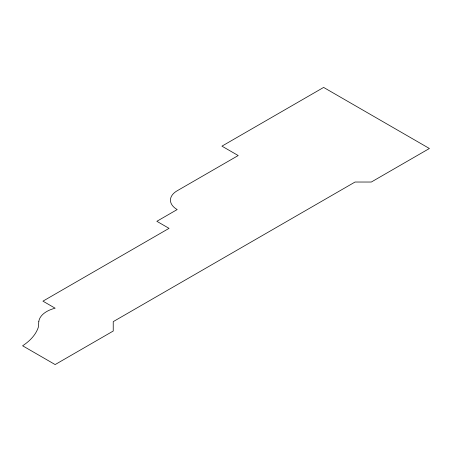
<?xml version="1.0" encoding="UTF-8"?>
<svg xmlns="http://www.w3.org/2000/svg" width="452" height="452" viewBox="0 0 452 452"><rect width="100%" height="100%" fill="white"/><g stroke="black" fill="none" stroke-linecap="round" stroke-linejoin="round"><path stroke-width="0.68" d="M38.804 321.604L38.341 327.175A67.043 38.708 0 0 1 22.6 345.78L55.144 364.572L113.232 331.033L113.232 321.638L355.04 182.032L371.312 182.032L429.4 148.493L323.632 87.428L221.932 146.149L238.204 155.539L177.184 190.772A23.012 13.283 0 0 0 177.184 209.558L156.844 221.305L169.048 228.35L42.94 301.156L55.144 308.202A27.329 15.775 0 0 0 38.804 321.604"/></g></svg>
